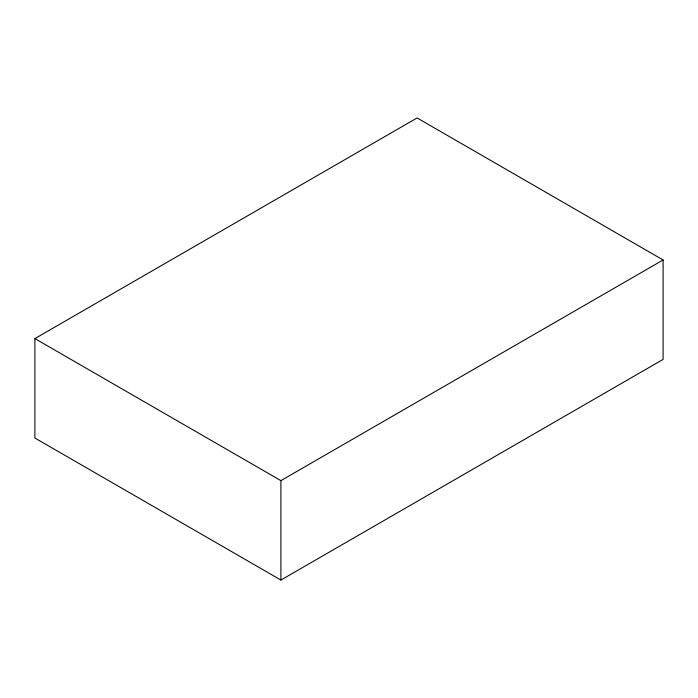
<?xml version="1.0" encoding="UTF-8"?>
<svg xmlns="http://www.w3.org/2000/svg" width="698" height="698" viewBox="0 0 698 698"><rect width="100%" height="100%" fill="white"/><g stroke="black" fill="none" stroke-linecap="round" stroke-linejoin="round"><path stroke-width="1.05" d="M34.9 338.6L417.099 117.945L663.1 259.979L663.1 359.4L280.901 580.055L34.9 438.021L34.9 338.6L280.901 480.634L663.1 259.979M280.901 480.634L280.901 580.055"/></g></svg>
